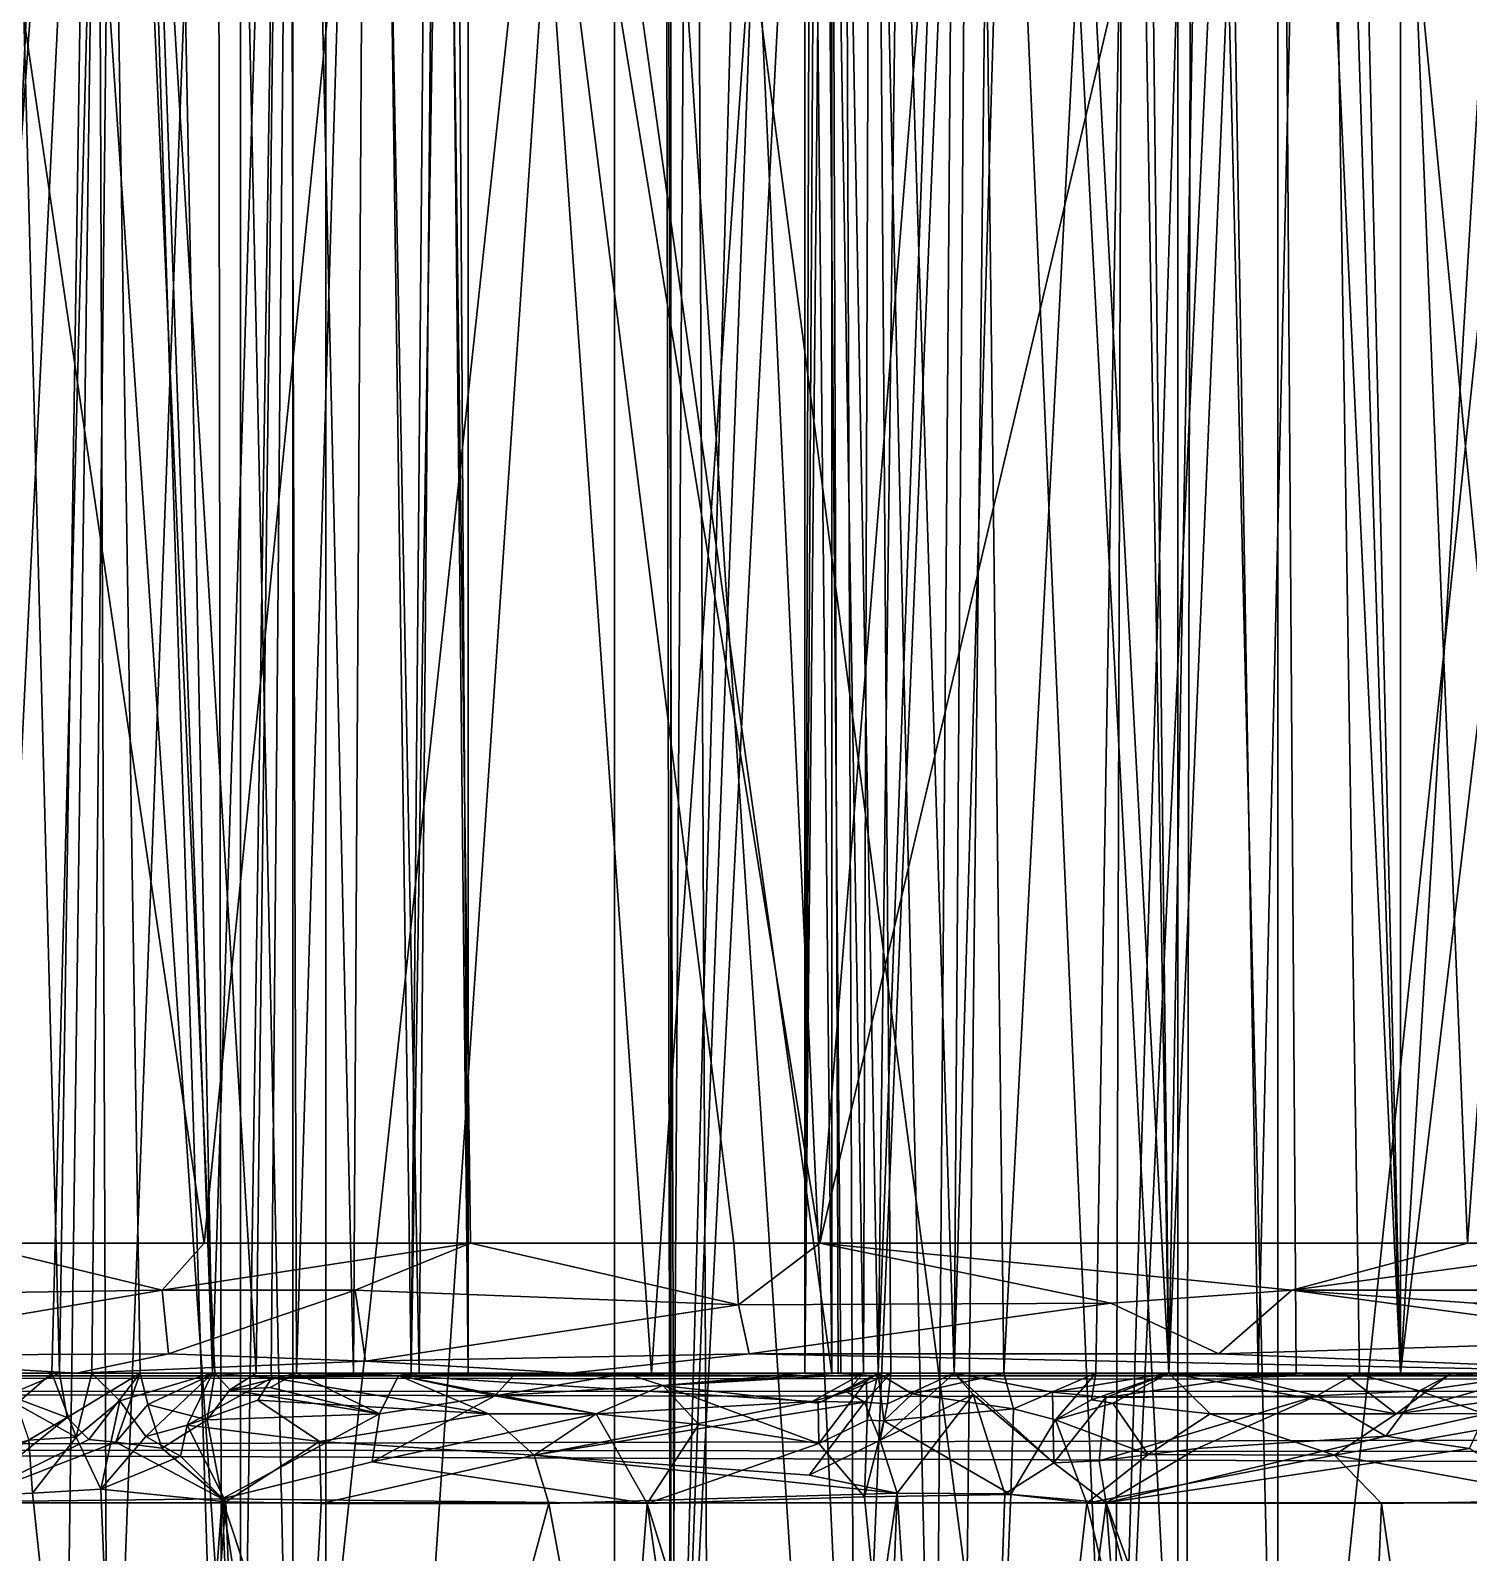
# Model space of a CAD drawing. Extents: x -30 to 83, y -53 to 60.
# Drawn here: x 8.743 to 9.849, y -11.638 to -10.468 of the extents above; entities that cross this region are included whole.
import ezdxf

# ---------------------------------------------------------------- set-up
doc = ezdxf.new("R2010")
doc.units = 0
doc.header["$MEASUREMENT"] = 0

msp = doc.modelspace()

# ---------------------------------------------------------------- linework, layer by layer
for points in [[(63.169998, -40), (-9.17, -40), (63.169998, 60)], [(-9.17, 60), (63.169998, 60), (-9.17, -40)], [(-7.187, 58, 2), (-7.187, -40, 2), (61.187, -40, 2)], [(61.187, 58, 2), (-7.187, 58, 2), (61.187, -40, 2)], [(-30, -1, 38), (30, -1, 38), (-30, -17, 38)], [(30, -17, 38), (-30, -17, 38), (30, -1, 38)], [(30, -2.998, 39.998001), (-30, -2.998, 39.998001), (-30, -15.003, 39.998001)], [(-30, -15.003, 39.998001), (30, -15.003, 39.998001), (30, -2.998, 39.998001)], [(5, -15, 40), (5, -3, 40), (75, -15, 40)], [(75, -3, 40), (75, -15, 40), (5, -3, 40)], [(5, -3, 52), (5, -15, 52), (9.998001, -7.997999, 52)], [(9.998001, -13.003, 52), (9.998001, -7.997999, 52), (5, -15, 52)], [(8.636991, -11.999999, 58.236279), (8.48807, -11.999999, 58.123642), (8.8051, -9.300889, 58.220291)], [(8.5734, -9.300889, 58.209789), (8.8051, -9.300889, 58.220291), (8.48807, -11.999999, 58.123642)], [(8.636991, -11.999999, 58.236279), (8.8051, -9.300889, 58.220291), (8.76827, -11.999999, 58.235359)], [(8.792621, -9.300889, 62.775879), (8.657881, -9.300889, 62.76049), (8.669821, -11.999999, 62.76107)], [(8.802911, -11.999999, 62.778622), (8.792621, -9.300889, 62.775879), (8.669821, -11.999999, 62.76107)], [(8.76827, -11.999999, 58.235359), (8.8051, -9.300889, 58.220291), (8.89045, -11.999999, 58.154091)], [(8.792621, -9.300889, 62.775879), (8.802911, -11.999999, 62.778622), (8.90495, -9.300889, 62.876469)], [(8.90495, -11.999999, 62.876469), (8.90495, -9.300889, 62.876469), (8.802911, -11.999999, 62.778622)], [(8.8051, -9.300889, 58.220291), (8.88667, -9.300889, 58.157848), (8.89045, -11.999999, 58.154091)], [(8.89045, -11.999999, 58.154091), (8.88667, -9.300889, 58.157848), (8.94519, -11.999999, 58.012272)], [(8.94519, -9.300889, 58.012272), (8.94519, -11.999999, 58.012272), (8.88667, -9.300889, 58.157848)], [(8.94519, -11.999999, 62.988171), (8.94519, -9.300889, 62.988171), (8.90495, -11.999999, 62.876469)], [(8.94519, -9.300889, 62.988171), (8.90495, -9.300889, 62.876469), (8.90495, -11.999999, 62.876469)], [(8.94519, -11.999999, 58.012272), (8.94519, -9.300889, 58.012272), (9.23563, -9.300889, 58.05827)], [(8.94519, -11.999999, 58.012272), (9.23563, -9.300889, 58.05827), (9.23563, -11.999999, 58.05827)], [(9.23563, -11.999999, 62.942169), (9.23563, -9.300889, 62.942169), (8.94519, -11.999999, 62.988171)], [(8.94519, -9.300889, 62.988171), (8.94519, -11.999999, 62.988171), (9.23563, -9.300889, 62.942169)], [(9.23563, -9.300889, 58.05827), (9.230161, -9.300889, 58.153339), (9.23563, -11.999999, 58.05827)], [(9.23563, -11.999999, 58.05827), (9.230161, -9.300889, 58.153339), (9.239141, -11.999999, 58.19482)], [(9.31338, -9.300889, 58.309471), (9.239141, -11.999999, 58.19482), (9.230161, -9.300889, 58.153339)], [(9.264661, -11.999999, 62.75034), (9.25232, -9.300889, 62.77084), (9.23563, -11.999999, 62.942169)], [(9.25232, -9.300889, 62.77084), (9.23563, -9.300889, 62.942169), (9.23563, -11.999999, 62.942169)], [(9.31338, -9.300889, 58.309471), (9.33916, -9.300889, 58.328388), (9.239141, -11.999999, 58.19482)], [(9.33916, -9.300889, 58.328388), (9.37679, -9.300889, 58.348362), (9.239141, -11.999999, 58.19482)], [(9.239141, -11.999999, 58.19482), (9.37679, -9.300889, 58.348362), (9.438391, -11.999999, 58.364502)], [(9.366961, -9.300889, 62.656239), (9.25232, -9.300889, 62.77084), (9.37679, -11.999999, 62.652081)], [(9.264661, -11.999999, 62.75034), (9.37679, -11.999999, 62.652081), (9.25232, -9.300889, 62.77084)], [(9.48952, -9.300889, 62.64085), (9.366961, -9.300889, 62.656239), (9.37679, -11.999999, 62.652081)], [(9.45948, -9.300889, 58.367481), (9.438391, -11.999999, 58.364502), (9.37679, -9.300889, 58.348362)], [(9.45948, -11.999999, 62.632961), (9.48952, -9.300889, 62.64085), (9.37679, -11.999999, 62.652081)], [(9.438391, -11.999999, 58.364502), (9.45948, -9.300889, 58.367481), (9.57688, -11.999999, 58.332741)], [(9.45948, -9.300889, 58.367481), (9.584991, -9.300889, 58.338989), (9.57688, -11.999999, 58.332741)], [(9.63169, -11.999999, 62.691792), (9.48952, -9.300889, 62.64085), (9.45948, -11.999999, 62.632961)], [(9.48952, -9.300889, 62.64085), (9.63169, -11.999999, 62.691792), (9.637, -9.300889, 62.697769)], [(9.65911, -9.300889, 58.279819), (9.57688, -11.999999, 58.332741), (9.584991, -9.300889, 58.338989)], [(9.65911, -9.300889, 58.279819), (9.70201, -9.300889, 58.209808), (9.57688, -11.999999, 58.332741)], [(9.57688, -11.999999, 58.332741), (9.70201, -9.300889, 58.209808), (9.70201, -11.999999, 58.209808)], [(9.63169, -11.999999, 62.691792), (9.70201, -11.999999, 62.79063), (9.637, -9.300889, 62.697769)], [(9.637, -9.300889, 62.697769), (9.70201, -11.999999, 62.79063), (9.70201, -9.300889, 62.79063)], [(9.70201, -11.999999, 58.209808), (9.70201, -9.300889, 58.209808), (9.964021, -11.999999, 58.343311)], [(9.70201, -9.300889, 58.209808), (9.964021, -9.300889, 58.343311), (9.964021, -11.999999, 58.343311)], [(9.964021, -9.300889, 62.657131), (9.70201, -9.300889, 62.79063), (9.964021, -11.999999, 62.657131)], [(9.964021, -11.999999, 62.657131), (9.70201, -9.300889, 62.79063), (9.70201, -11.999999, 62.79063)], [(8.647787, -9.5, 58.032272), (8.668413, -11.5, 58.054737), (8.811666, -9.5, 58.122841)], [(8.712841, -11.5, 58.089222), (8.811666, -9.5, 58.122841), (8.668413, -11.5, 58.054737)], [(8.713025, -9.5, 62.610222), (8.765803, -11.5, 62.583836), (8.681113, -11.5, 62.630695)], [(8.811666, -9.5, 58.122841), (8.712841, -11.5, 58.089222), (8.7598, -11.5, 58.110882)], [(8.795955, -9.5, 62.576439), (8.765803, -11.5, 62.583836), (8.713025, -9.5, 62.610222)], [(8.7598, -11.5, 58.110882), (8.790594, -11.5, 58.119503), (8.811666, -9.5, 58.122841)], [(8.765803, -11.5, 62.583836), (8.795955, -9.5, 62.576439), (8.827647, -11.5, 62.572819)], [(8.88341, -11.5, 58.120308), (8.811666, -9.5, 58.122841), (8.790594, -11.5, 58.119503)], [(8.827647, -11.5, 62.572819), (8.795955, -9.5, 62.576439), (8.885241, -11.5, 62.576401)], [(8.885241, -11.5, 62.576401), (8.795955, -9.5, 62.576439), (8.916989, -11.5, 62.58445)], [(8.941541, -9.5, 62.594814), (8.916989, -11.5, 62.58445), (8.795955, -9.5, 62.576439)], [(8.811666, -9.5, 58.122841), (8.88341, -11.5, 58.120308), (8.843627, -9.5, 58.124153)], [(8.946122, -9.5, 58.098778), (8.843627, -9.5, 58.124153), (8.88341, -11.5, 58.120308)], [(8.88341, -11.5, 58.120308), (8.928318, -11.5, 58.10746), (8.946122, -9.5, 58.098778)], [(8.916989, -11.5, 62.58445), (8.941541, -9.5, 62.594814), (8.947884, -11.5, 62.597324)], [(8.991745, -11.5, 58.07151), (8.946122, -9.5, 58.098778), (8.928318, -11.5, 58.10746)], [(9.007888, -9.5, 62.638763), (8.947884, -11.5, 62.597324), (8.941541, -9.5, 62.594814)], [(9.003532, -9.5, 58.060711), (8.946122, -9.5, 58.098778), (8.991745, -11.5, 58.07151)], [(9.036095, -11.5, 62.674042), (8.947884, -11.5, 62.597324), (9.007888, -9.5, 62.638763)], [(9.042261, -11.5, 58.016907), (9.003532, -9.5, 58.060711), (8.991745, -11.5, 58.07151)], [(9.003532, -9.5, 58.060711), (9.042261, -11.5, 58.016907), (9.058694, -9.5, 57.989471)], [(9.053475, -9.5, 62.697544), (9.036095, -11.5, 62.674042), (9.007888, -9.5, 62.638763)], [(9.053475, -9.5, 62.697544), (9.067455, -9.5, 62.726303), (9.036095, -11.5, 62.674042)], [(9.036095, -11.5, 62.674042), (9.067455, -9.5, 62.726303), (9.07978, -11.5, 62.767124)], [(9.07978, -11.5, 57.929199), (9.058694, -9.5, 57.989471), (9.042261, -11.5, 58.016907)], [(9.07978, -9.5, 57.929199), (9.058694, -9.5, 57.989471), (9.07978, -11.5, 57.929199)], [(9.067455, -9.5, 62.726303), (9.07978, -9.5, 62.767124), (9.07978, -11.5, 62.767124)], [(9.359447, -9.5, 58.020069), (9.07978, -9.5, 57.929199), (9.220805, -11.5, 57.970974)], [(9.07978, -11.5, 57.929199), (9.220805, -11.5, 57.970974), (9.07978, -9.5, 57.929199)], [(9.07978, -11.5, 62.767124), (9.07978, -9.5, 62.767124), (9.359455, -11.5, 62.676247)], [(9.07978, -9.5, 62.767124), (9.359455, -9.5, 62.676247), (9.359455, -11.5, 62.676247)], [(9.359447, -11.5, 58.020069), (9.359447, -9.5, 58.020069), (9.220805, -11.5, 57.970974)], [(9.344599, -9.5, 62.519756), (9.357871, -9.5, 62.47929), (9.338552, -11.5, 62.577915)], [(9.364256, -11.5, 62.466255), (9.338552, -11.5, 62.577915), (9.357871, -9.5, 62.47929)], [(9.344599, -9.5, 62.519756), (9.338552, -11.5, 62.577915), (9.338581, -9.5, 62.593895)], [(9.338552, -11.5, 62.577915), (9.359455, -11.5, 62.676247), (9.338581, -9.5, 62.593895)], [(9.350354, -9.5, 58.197086), (9.338581, -9.5, 58.102425), (9.33868, -11.5, 58.12907)], [(9.33868, -11.5, 58.12907), (9.338581, -9.5, 58.102425), (9.359447, -11.5, 58.020069)], [(9.338581, -9.5, 58.102425), (9.359447, -9.5, 58.020069), (9.359447, -11.5, 58.020069)], [(9.338581, -9.5, 62.593895), (9.359455, -11.5, 62.676247), (9.359455, -9.5, 62.676247)], [(9.33868, -11.5, 58.12907), (9.366356, -11.5, 58.234966), (9.350354, -9.5, 58.197086)], [(9.390363, -9.5, 58.271938), (9.350354, -9.5, 58.197086), (9.38378, -11.5, 58.263546)], [(9.38378, -11.5, 58.263546), (9.350354, -9.5, 58.197086), (9.366356, -11.5, 58.234966)], [(9.364256, -11.5, 62.466255), (9.357871, -9.5, 62.47929), (9.394888, -11.5, 62.419502)], [(9.419453, -9.5, 62.393269), (9.394888, -11.5, 62.419502), (9.357871, -9.5, 62.47929)], [(9.404731, -11.5, 58.288712), (9.390363, -9.5, 58.271938), (9.38378, -11.5, 58.263546)], [(9.467522, -9.5, 58.336342), (9.390363, -9.5, 58.271938), (9.453485, -11.5, 58.328671)], [(9.404731, -11.5, 58.288712), (9.453485, -11.5, 58.328671), (9.390363, -9.5, 58.271938)], [(9.394888, -11.5, 62.419502), (9.467522, -9.5, 62.359978), (9.491444, -11.5, 62.34832)], [(9.467522, -9.5, 62.359978), (9.394888, -11.5, 62.419502), (9.419453, -9.5, 62.393269)], [(9.467522, -9.5, 58.336342), (9.453485, -11.5, 58.328671), (9.511532, -9.5, 58.355137)], [(9.511532, -9.5, 58.355137), (9.453485, -11.5, 58.328671), (9.618475, -11.5, 58.363426)], [(9.595763, -9.5, 62.330734), (9.491444, -11.5, 62.34832), (9.467522, -9.5, 62.359978)], [(9.562253, -11.5, 62.331108), (9.491444, -11.5, 62.34832), (9.595763, -9.5, 62.330734)], [(9.511532, -9.5, 58.355137), (9.618475, -11.5, 58.363426), (9.585107, -9.5, 58.366119)], [(9.562253, -11.5, 62.331108), (9.595763, -9.5, 62.330734), (9.618475, -11.5, 62.332897)], [(9.585107, -9.5, 58.366119), (9.618475, -11.5, 58.363426), (9.653321, -9.5, 58.355293)], [(9.595763, -9.5, 62.330734), (9.70226, -9.5, 62.361626), (9.618475, -11.5, 62.332897)], [(9.653321, -9.5, 58.355293), (9.618475, -11.5, 58.363426), (9.687099, -11.5, 58.340084)], [(9.618475, -11.5, 62.332897), (9.70226, -9.5, 62.361626), (9.71619, -11.5, 62.369488)], [(9.653321, -9.5, 58.355293), (9.687099, -11.5, 58.340084), (9.733592, -9.5, 58.314522)], [(9.687099, -11.5, 58.340084), (9.764874, -11.5, 58.285603), (9.733592, -9.5, 58.314522)], [(9.749863, -9.5, 62.39558), (9.796383, -11.5, 62.453629), (9.70226, -9.5, 62.361626)], [(9.71619, -11.5, 62.369488), (9.70226, -9.5, 62.361626), (9.796383, -11.5, 62.453629)], [(9.796383, -11.5, 58.242695), (9.733592, -9.5, 58.314522), (9.764874, -11.5, 58.285603)], [(9.733592, -9.5, 58.314522), (9.796383, -11.5, 58.242695), (9.796383, -9.5, 58.242695)], [(9.749863, -9.5, 62.39558), (9.796383, -9.5, 62.453629), (9.796383, -11.5, 62.453629)], [(9.796383, -11.5, 58.242695), (10.034282, -11.5, 58.415539), (9.917595, -9.5, 58.326004)], [(9.917595, -9.5, 58.326004), (9.796383, -9.5, 58.242695), (9.796383, -11.5, 58.242695)], [(9.796383, -9.5, 62.453629), (10.034282, -9.5, 62.280781), (9.796383, -11.5, 62.453629)], [(10.034282, -11.5, 62.280781), (9.796383, -11.5, 62.453629), (10.034282, -9.5, 62.280781)], [(8.746549, -9.6, 63.785259), (8.596465, -9.6, 63.794979), (8.671503, -12.9, 63.790115)], [(8.69527, -11.4, 56.907005), (8.611717, -9.6, 56.902027), (8.876897, -11.4, 56.925034)], [(8.611717, -9.6, 56.902027), (9.057895, -9.6, 56.952423), (8.876897, -11.4, 56.925034)], [(8.97039, -12.9, 63.75761), (8.746549, -9.6, 63.785259), (8.671503, -12.9, 63.790115)], [(8.97039, -9.6, 63.75761), (8.746549, -9.6, 63.785259), (8.97039, -12.9, 63.75761)], [(9.081668, -11.4, 56.957355), (8.876897, -11.4, 56.925034), (9.057895, -9.6, 56.952423)], [(8.97039, -9.6, 63.75761), (8.97039, -12.9, 63.75761), (9.192252, -9.6, 63.717022)], [(9.192252, -12.9, 63.717022), (9.192252, -9.6, 63.717022), (8.97039, -12.9, 63.75761)], [(9.081668, -11.4, 56.957355), (9.057895, -9.6, 56.952423), (9.28407, -11.4, 57.0009)], [(9.28407, -11.4, 57.0009), (9.057895, -9.6, 56.952423), (9.350085, -11.4, 57.01807)], [(9.057895, -9.6, 56.952423), (9.493755, -9.6, 57.060341), (9.350085, -11.4, 57.01807)], [(9.625249, -9.6, 63.591236), (9.192252, -9.6, 63.717022), (9.625249, -12.9, 63.591236)], [(9.625249, -12.9, 63.591236), (9.192252, -9.6, 63.717022), (9.410579, -12.9, 63.660427)], [(9.410579, -12.9, 63.660427), (9.192252, -9.6, 63.717022), (9.192252, -12.9, 63.717022)], [(9.84791, -11.4, 57.194767), (9.350085, -11.4, 57.01807), (9.774943, -9.6, 57.16338)], [(9.493755, -9.6, 57.060341), (9.774943, -9.6, 57.16338), (9.350085, -11.4, 57.01807)], [(10.038157, -12.9, 63.410061), (9.970671, -9.6, 63.443253), (9.625249, -12.9, 63.591236)], [(9.625249, -9.6, 63.591236), (9.625249, -12.9, 63.591236), (9.970671, -9.6, 63.443253)], [(9.774943, -9.6, 57.16338), (9.979014, -9.6, 57.257183), (9.84791, -11.4, 57.194767)], [(9.84791, -11.4, 57.194767), (9.979014, -9.6, 57.257183), (9.982967, -11.4, 57.25824)], [(8.844695, -11.43603, 56.913593), (8.546522, -11.44056, 56.889172), (8.69527, -11.4, 56.907005)], [(8.876897, -11.4, 56.925034), (8.844695, -11.43603, 56.913593), (8.69527, -11.4, 56.907005)], [(8.992863, -11.43603, 56.933945), (8.844695, -11.43603, 56.913593), (9.081668, -11.4, 56.957355)], [(9.081668, -11.4, 56.957355), (8.844695, -11.43603, 56.913593), (8.876897, -11.4, 56.925034)], [(9.287698, -11.44746, 56.986385), (8.992863, -11.43603, 56.933945), (9.081668, -11.4, 56.957355)], [(9.081668, -11.4, 56.957355), (9.28407, -11.4, 57.0009), (9.287698, -11.44746, 56.986385)], [(9.28407, -11.4, 57.0009), (9.350085, -11.4, 57.01807), (9.287698, -11.44746, 56.986385)], [(9.287698, -11.44746, 56.986385), (9.350085, -11.4, 57.01807), (9.573864, -11.44618, 57.074944)], [(9.350085, -11.4, 57.01807), (9.84791, -11.4, 57.194767), (9.712923, -11.43603, 57.130352)], [(9.573864, -11.44618, 57.074944), (9.350085, -11.4, 57.01807), (9.712923, -11.43603, 57.130352)], [(9.986241, -11.43603, 57.251656), (9.712923, -11.43603, 57.130352), (9.982967, -11.4, 57.25824)], [(9.982967, -11.4, 57.25824), (9.712923, -11.43603, 57.130352), (9.84791, -11.4, 57.194767)], [(8.546522, -11.44056, 56.889172), (8.844695, -11.43603, 56.913593), (8.547746, -11.48671, 56.846088)], [(8.849412, -11.48499, 56.872787), (8.547746, -11.48671, 56.846088), (8.844695, -11.43603, 56.913593)], [(8.844695, -11.43603, 56.913593), (8.992863, -11.43603, 56.933945), (8.849412, -11.48499, 56.872787)], [(9.000796, -11.49063, 56.884193), (8.849412, -11.48499, 56.872787), (8.992863, -11.43603, 56.933945)], [(8.992863, -11.43603, 56.933945), (9.287698, -11.44746, 56.986385), (9.000796, -11.49063, 56.884193)], [(9.656751, -11.48499, 57.065907), (9.573864, -11.44618, 57.074944), (9.712923, -11.43603, 57.130352)], [(9.998948, -11.47463, 57.226078), (9.656751, -11.48499, 57.065907), (9.712923, -11.43603, 57.130352)], [(9.712923, -11.43603, 57.130352), (9.986241, -11.43603, 57.251656), (9.852499, -11.44618, 57.184437)], [(9.998948, -11.47463, 57.226078), (9.712923, -11.43603, 57.130352), (9.852499, -11.44618, 57.184437)], [(9.295808, -11.48499, 56.953907), (9.000796, -11.49063, 56.884193), (9.287698, -11.44746, 56.986385)], [(9.287698, -11.44746, 56.986385), (9.573864, -11.44618, 57.074944), (9.295808, -11.48499, 56.953907)], [(9.295808, -11.48499, 56.953907), (9.573864, -11.44618, 57.074944), (9.656751, -11.48499, 57.065907)], [(8.547746, -11.48671, 56.846088), (8.849412, -11.48499, 56.872787), (8.778871, -11.5, 56.814407)], [(8.849412, -11.48499, 56.872787), (9.000796, -11.49063, 56.884193), (8.778871, -11.5, 56.814407)], [(9.000796, -11.49063, 56.884193), (9.295808, -11.48499, 56.953907), (9.158538, -11.5, 56.869911)], [(10.027458, -11.5, 57.168674), (9.158538, -11.5, 56.869911), (9.295808, -11.48499, 56.953907)], [(9.295808, -11.48499, 56.953907), (9.656751, -11.48499, 57.065907), (10.027458, -11.5, 57.168674)], [(9.998948, -11.47463, 57.226078), (10.027458, -11.5, 57.168674), (9.656751, -11.48499, 57.065907)], [(8.547746, -11.48671, 56.846088), (8.778871, -11.5, 56.814407), (8.318897, -11.5, 56.80468)], [(9.158538, -11.5, 56.869911), (8.778871, -11.5, 56.814407), (9.000796, -11.49063, 56.884193)], [(7.212134, -11.51441, 56.971416), (7.229168, -11.50251, 56.991844), (18.414324, -11.5113, 47.62907)], [(18.450401, -11.5, 47.6586), (7.229168, -11.50251, 56.991844), (14.61871, -11.5, 50.855831)], [(14.61871, -11.5, 50.855831), (7.229168, -11.50251, 56.991844), (8.386815, -11.5, 56.055012)], [(18.450401, -11.5, 47.6586), (18.414324, -11.5113, 47.62907), (7.229168, -11.50251, 56.991844)], [(8.318897, -11.5, 56.80468), (8.778871, -11.5, 56.814407), (8.386815, -11.5, 56.055012)], [(8.386815, -11.5, 56.055012), (11.845366, -11.50007, 56.19453), (12.324509, -11.5, 55.632656)], [(8.386815, -11.5, 56.055012), (9.158538, -11.5, 56.869911), (11.492541, -11.50046, 56.519794)], [(11.630258, -11.5, 56.320305), (8.386815, -11.5, 56.055012), (11.492541, -11.50046, 56.519794)], [(8.778871, -11.5, 56.814407), (9.158538, -11.5, 56.869911), (8.386815, -11.5, 56.055012)], [(11.630258, -11.5, 56.320305), (11.845366, -11.50007, 56.19453), (8.386815, -11.5, 56.055012)], [(13.055806, -11.5, 54.89426), (13.738708, -11.5, 54.218456), (8.386815, -11.5, 56.055012)], [(12.324509, -11.5, 55.632656), (12.983504, -11.5, 54.969788), (8.386815, -11.5, 56.055012)], [(14.61871, -11.5, 50.855831), (8.386815, -11.5, 56.055012), (13.738708, -11.5, 54.218456)], [(12.983504, -11.5, 54.969788), (13.055806, -11.5, 54.89426), (8.386815, -11.5, 56.055012)], [(8.681113, -11.5, 62.630695), (8.765803, -11.5, 62.583836), (8.726, -11.51694, 62.567875)], [(8.712841, -11.5, 58.089222), (8.732647, -11.52341, 58.136974), (8.7598, -11.5, 58.110882)], [(8.765803, -11.5, 62.583836), (8.771729, -11.534, 62.542526), (8.726, -11.51694, 62.567875)], [(8.778552, -11.54919, 58.164211), (8.7598, -11.5, 58.110882), (8.732647, -11.52341, 58.136974)], [(8.7598, -11.5, 58.110882), (8.778552, -11.54919, 58.164211), (8.790594, -11.5, 58.119503)], [(8.771729, -11.534, 62.542526), (8.765803, -11.5, 62.583836), (8.827647, -11.5, 62.572819)], [(8.788303, -11.55095, 62.529739), (8.771729, -11.534, 62.542526), (8.827647, -11.5, 62.572819)], [(8.778552, -11.54919, 58.164211), (8.812077, -11.52131, 58.150909), (8.790594, -11.5, 58.119503)], [(8.788303, -11.55095, 62.529739), (8.827647, -11.5, 62.572819), (8.80895, -11.55283, 62.525768)], [(8.88341, -11.5, 58.120308), (8.790594, -11.5, 58.119503), (8.812077, -11.52131, 58.150909)], [(8.80895, -11.55283, 62.525768), (8.827647, -11.5, 62.572819), (8.833728, -11.52409, 62.540516)], [(8.88341, -11.5, 58.120308), (8.812077, -11.52131, 58.150909), (8.832193, -11.54853, 58.17178)], [(8.827647, -11.5, 62.572819), (8.885241, -11.5, 62.576401), (8.833728, -11.52409, 62.540516)], [(8.88341, -11.5, 58.120308), (8.832193, -11.54853, 58.17178), (8.863773, -11.54, 58.171055)], [(8.879173, -11.53578, 62.526878), (8.833728, -11.52409, 62.540516), (8.885241, -11.5, 62.576401)], [(8.88341, -11.5, 58.120308), (8.863773, -11.54, 58.171055), (8.928961, -11.50344, 58.126247)], [(8.918221, -11.52079, 58.159557), (8.928961, -11.50344, 58.126247), (8.863773, -11.54, 58.171055)], [(8.879173, -11.53578, 62.526878), (8.885241, -11.5, 62.576401), (8.896667, -11.5127, 62.550438)], [(8.88341, -11.5, 58.120308), (8.928961, -11.50344, 58.126247), (8.928318, -11.5, 58.10746)], [(8.916989, -11.5, 62.58445), (8.896667, -11.5127, 62.550438), (8.885241, -11.5, 62.576401)], [(8.927646, -11.51087, 62.551109), (8.896667, -11.5127, 62.550438), (8.947884, -11.5, 62.597324)], [(8.916989, -11.5, 62.58445), (8.947884, -11.5, 62.597324), (8.896667, -11.5127, 62.550438)], [(8.918221, -11.52079, 58.159557), (9.095421, -11.53126, 58.215973), (8.928961, -11.50344, 58.126247)], [(8.927646, -11.51087, 62.551109), (8.947884, -11.5, 62.597324), (9.011608, -11.53127, 62.503986)], [(8.928961, -11.50344, 58.126247), (9.026217, -11.50173, 58.136429), (8.928318, -11.5, 58.10746)], [(8.991745, -11.5, 58.07151), (8.928318, -11.5, 58.10746), (9.026217, -11.50173, 58.136429)], [(9.026217, -11.50173, 58.136429), (8.928961, -11.50344, 58.126247), (9.095421, -11.53126, 58.215973)], [(9.026217, -11.50173, 62.559891), (9.011608, -11.53127, 62.503986), (8.947884, -11.5, 62.597324)], [(8.947884, -11.5, 62.597324), (9.036095, -11.5, 62.674042), (9.026217, -11.50173, 62.559891)], [(9.042261, -11.5, 58.016907), (8.991745, -11.5, 58.07151), (9.026217, -11.50173, 58.136429)], [(9.026217, -11.50173, 62.559891), (9.100237, -11.51735, 62.496208), (9.011608, -11.53127, 62.503986)], [(9.33868, -11.5, 58.12907), (9.220805, -11.5, 57.970974), (9.026217, -11.50173, 58.136429)], [(9.026217, -11.50173, 58.136429), (9.344189, -11.52182, 58.297634), (9.38378, -11.5, 58.263546)], [(9.366356, -11.5, 58.234966), (9.33868, -11.5, 58.12907), (9.026217, -11.50173, 58.136429)], [(9.026217, -11.50173, 58.136429), (9.38378, -11.5, 58.263546), (9.366356, -11.5, 58.234966)], [(9.100237, -11.51735, 62.496208), (9.026217, -11.50173, 62.559891), (9.116274, -11.5, 62.549057)], [(9.042261, -11.5, 58.016907), (9.026217, -11.50173, 58.136429), (9.220805, -11.5, 57.970974)], [(9.026217, -11.50173, 62.559891), (9.036095, -11.5, 62.674042), (9.116274, -11.5, 62.549057)], [(9.178237, -11.53126, 58.242886), (9.344189, -11.52182, 58.297634), (9.026217, -11.50173, 58.136429)], [(9.178237, -11.53126, 58.242886), (9.026217, -11.50173, 58.136429), (9.095421, -11.53126, 58.215973)], [(9.036095, -11.5, 62.674042), (9.359455, -11.5, 62.676247), (9.116274, -11.5, 62.549057)], [(9.07978, -11.5, 62.767124), (9.359455, -11.5, 62.676247), (9.036095, -11.5, 62.674042)], [(9.07978, -11.5, 57.929199), (9.042261, -11.5, 58.016907), (9.220805, -11.5, 57.970974)], [(9.116274, -11.5, 62.549057), (9.20102, -11.50005, 62.519169), (9.100237, -11.51735, 62.496208)], [(9.229567, -11.5094, 62.467091), (9.100237, -11.51735, 62.496208), (9.20102, -11.50005, 62.519169)], [(9.229567, -11.5094, 62.467091), (9.178237, -11.53126, 62.453438), (9.100237, -11.51735, 62.496208)], [(9.116274, -11.5, 62.549057), (9.359455, -11.5, 62.676247), (9.20102, -11.50005, 62.519169)], [(10.027458, -11.5, 57.168674), (11.492541, -11.50046, 56.519794), (9.158538, -11.5, 56.869911)], [(9.257151, -11.53929, 62.416187), (9.178237, -11.53126, 62.453438), (9.229567, -11.5094, 62.467091)], [(9.338552, -11.5, 62.577915), (9.20102, -11.50005, 62.519169), (9.359455, -11.5, 62.676247)], [(9.229567, -11.5094, 62.467091), (9.20102, -11.50005, 62.519169), (9.338552, -11.5, 62.577915)], [(9.359447, -11.5, 58.020069), (9.220805, -11.5, 57.970974), (9.33868, -11.5, 58.12907)], [(9.394888, -11.5, 62.419502), (9.229567, -11.5094, 62.467091), (9.364256, -11.5, 62.466255)], [(9.394888, -11.5, 62.419502), (9.348919, -11.52301, 62.394833), (9.229567, -11.5094, 62.467091)], [(9.338552, -11.5, 62.577915), (9.364256, -11.5, 62.466255), (9.229567, -11.5094, 62.467091)], [(9.348919, -11.52301, 62.394833), (9.349463, -11.55395, 62.367588), (9.229567, -11.5094, 62.467091)], [(9.229567, -11.5094, 62.467091), (9.349463, -11.55395, 62.367588), (9.257151, -11.53929, 62.416187)], [(9.344189, -11.52182, 58.297634), (9.370882, -11.51418, 58.299892), (9.38378, -11.5, 58.263546)], [(9.394888, -11.5, 62.419502), (9.385859, -11.50569, 62.404972), (9.348919, -11.52301, 62.394833)], [(9.348919, -11.52301, 62.394833), (9.385859, -11.50569, 62.404972), (9.349463, -11.55395, 62.367588)], [(9.349463, -11.55395, 62.367588), (9.385859, -11.50569, 62.404972), (9.386395, -11.53612, 62.360226)], [(9.370882, -11.51418, 58.299892), (9.384373, -11.52227, 58.320271), (9.404731, -11.5, 58.288712)], [(9.38378, -11.5, 58.263546), (9.370882, -11.51418, 58.299892), (9.404731, -11.5, 58.288712)], [(9.40203, -11.52341, 58.333035), (9.404731, -11.5, 58.288712), (9.384373, -11.52227, 58.320271)], [(9.394888, -11.5, 62.419502), (9.386395, -11.53612, 62.360226), (9.385859, -11.50569, 62.404972)], [(9.386395, -11.53612, 62.360226), (9.394888, -11.5, 62.419502), (9.399194, -11.53662, 62.35228)], [(9.42115, -11.5158, 62.36179), (9.394888, -11.5, 62.419502), (9.491444, -11.5, 62.34832)], [(9.399194, -11.53662, 62.35228), (9.394888, -11.5, 62.419502), (9.42115, -11.5158, 62.36179)], [(9.40203, -11.52341, 58.333035), (9.396543, -11.5515, 58.352268), (9.453485, -11.5, 58.328671)], [(9.396543, -11.5515, 58.352268), (9.468024, -11.51626, 58.36182), (9.453485, -11.5, 58.328671)], [(9.40203, -11.52341, 58.333035), (9.453485, -11.5, 58.328671), (9.404731, -11.5, 58.288712)], [(9.491444, -11.5, 62.34832), (9.498974, -11.5274, 62.308968), (9.42115, -11.5158, 62.36179)], [(9.528856, -11.51455, 58.385559), (9.618475, -11.5, 58.363426), (9.453485, -11.5, 58.328671)], [(9.528856, -11.51455, 58.385559), (9.453485, -11.5, 58.328671), (9.530009, -11.56872, 58.427029)], [(9.530009, -11.56872, 58.427029), (9.453485, -11.5, 58.328671), (9.468024, -11.51626, 58.36182)], [(9.562253, -11.5, 62.331108), (9.498974, -11.5274, 62.308968), (9.491444, -11.5, 62.34832)], [(9.562253, -11.5, 62.331108), (9.531345, -11.53578, 62.287132), (9.498974, -11.5274, 62.308968)], [(9.569833, -11.51871, 58.406776), (9.618475, -11.5, 58.363426), (9.528856, -11.51455, 58.385559)], [(9.531345, -11.53578, 62.287132), (9.562253, -11.5, 62.331108), (9.558887, -11.52036, 62.291821)], [(9.558887, -11.52036, 62.291821), (9.562253, -11.5, 62.331108), (9.618475, -11.5, 62.332897)], [(9.618475, -11.5, 62.332897), (9.57544, -11.52289, 62.279568), (9.558887, -11.52036, 62.291821)], [(9.618475, -11.5, 58.363426), (9.569833, -11.51871, 58.406776), (9.67503, -11.5034, 58.433174)], [(9.732114, -11.51735, 58.506664), (9.67503, -11.5034, 58.433174), (9.569833, -11.51871, 58.406776)], [(9.57544, -11.52289, 62.279568), (9.618475, -11.5, 62.332897), (9.650238, -11.53127, 62.224442)], [(9.793081, -11.53126, 62.124874), (9.618475, -11.5, 62.332897), (9.755017, -11.50176, 62.222504)], [(9.793081, -11.53126, 62.124874), (9.650238, -11.53127, 62.224442), (9.618475, -11.5, 62.332897)], [(9.618475, -11.5, 62.332897), (9.71619, -11.5, 62.369488), (9.755017, -11.50176, 62.222504)], [(9.618475, -11.5, 58.363426), (9.67503, -11.5034, 58.433174), (9.687099, -11.5, 58.340084)], [(9.762414, -11.50005, 58.4632), (9.687099, -11.5, 58.340084), (9.67503, -11.5034, 58.433174)], [(9.762414, -11.50005, 58.4632), (9.67503, -11.5034, 58.433174), (9.732114, -11.51735, 58.506664)], [(9.687099, -11.5, 58.340084), (9.762414, -11.50005, 58.4632), (9.764874, -11.5, 58.285603)], [(9.796383, -11.5, 62.453629), (9.755017, -11.50176, 62.222504), (9.71619, -11.5, 62.369488)], [(9.762414, -11.50005, 58.4632), (9.732114, -11.51735, 58.506664), (9.810907, -11.51356, 58.547894)], [(9.796383, -11.5, 62.453629), (9.835069, -11.50005, 62.18034), (9.755017, -11.50176, 62.222504)], [(9.793081, -11.53126, 62.124874), (9.755017, -11.50176, 62.222504), (9.835069, -11.50005, 62.18034)], [(9.836419, -11.5, 58.514194), (9.762414, -11.50005, 58.4632), (9.810907, -11.51356, 58.547894)], [(9.762414, -11.50005, 58.4632), (9.836419, -11.5, 58.514194), (9.764874, -11.5, 58.285603)], [(9.983562, -11.5, 58.505234), (9.764874, -11.5, 58.285603), (9.836419, -11.5, 58.514194)], [(9.796383, -11.5, 58.242695), (9.764874, -11.5, 58.285603), (10.034282, -11.5, 58.415539)], [(9.983562, -11.5, 58.505234), (10.034282, -11.5, 58.415539), (9.764874, -11.5, 58.285603)], [(9.835069, -11.50005, 62.18034), (9.890626, -11.5034, 62.10651), (9.793081, -11.53126, 62.124874)], [(9.793081, -11.53126, 62.124874), (9.890626, -11.5034, 62.10651), (9.962766, -11.50871, 62.020908)], [(9.962766, -11.50871, 62.020908), (9.930203, -11.5307, 62.01281), (9.793081, -11.53126, 62.124874)], [(10.034282, -11.5, 62.280781), (10.011937, -11.5, 62.250957), (9.796383, -11.5, 62.453629)], [(9.835069, -11.50005, 62.18034), (9.796383, -11.5, 62.453629), (9.979714, -11.5, 62.175613)], [(10.011937, -11.5, 62.250957), (9.979714, -11.5, 62.175613), (9.796383, -11.5, 62.453629)], [(9.810907, -11.51356, 58.547894), (9.905602, -11.50005, 58.571556), (9.836419, -11.5, 58.514194)], [(9.905602, -11.50005, 58.571556), (9.810907, -11.51356, 58.547894), (9.861437, -11.53135, 58.625408)], [(9.835069, -11.50005, 62.18034), (9.979714, -11.5, 62.175613), (9.890626, -11.5034, 62.10651)], [(9.836419, -11.5, 58.514194), (9.905602, -11.50005, 58.571556), (9.983562, -11.5, 58.505234)], [(7.212134, -11.51441, 56.971416), (18.397905, -11.53126, 47.609383), (7.185363, -11.55774, 56.939327)], [(18.414324, -11.5113, 47.62907), (18.397905, -11.53126, 47.609383), (7.212134, -11.51441, 56.971416)], [(8.726, -11.51694, 62.567875), (8.771729, -11.534, 62.542526), (8.727323, -11.55987, 62.537319)], [(8.965646, -11.55253, 58.197453), (8.918221, -11.52079, 58.159557), (8.863773, -11.54, 58.171055)], [(8.879173, -11.53578, 62.526878), (8.896667, -11.5127, 62.550438), (9.011608, -11.53127, 62.503986)], [(8.927646, -11.51087, 62.551109), (9.011608, -11.53127, 62.503986), (8.896667, -11.5127, 62.550438)], [(9.095421, -11.53126, 58.215973), (8.918221, -11.52079, 58.159557), (8.965646, -11.55253, 58.197453)], [(9.005965, -11.5681, 62.482391), (9.100237, -11.51735, 62.496208), (9.178237, -11.53126, 62.453438)], [(9.005965, -11.5681, 62.482391), (9.011608, -11.53127, 62.503986), (9.100237, -11.51735, 62.496208)], [(9.384373, -11.52227, 58.320271), (9.370882, -11.51418, 58.299892), (9.344189, -11.52182, 58.297634)], [(9.468024, -11.51626, 58.36182), (9.396543, -11.5515, 58.352268), (9.409454, -11.5922, 58.369904)], [(9.399194, -11.53662, 62.35228), (9.42115, -11.5158, 62.36179), (9.498974, -11.5274, 62.308968)], [(9.409454, -11.5922, 58.369904), (9.492405, -11.59263, 58.411686), (9.468024, -11.51626, 58.36182)], [(9.530009, -11.56872, 58.427029), (9.468024, -11.51626, 58.36182), (9.492405, -11.59263, 58.411686)], [(9.569833, -11.51871, 58.406776), (9.528856, -11.51455, 58.385559), (9.530009, -11.56872, 58.427029)], [(9.564883, -11.56718, 58.445316), (9.569833, -11.51871, 58.406776), (9.530009, -11.56872, 58.427029)], [(9.558887, -11.52036, 62.291821), (9.57544, -11.52289, 62.279568), (9.531345, -11.53578, 62.287132)], [(9.640084, -11.55776, 58.487736), (9.732114, -11.51735, 58.506664), (9.564883, -11.56718, 58.445316)], [(9.569833, -11.51871, 58.406776), (9.564883, -11.56718, 58.445316), (9.732114, -11.51735, 58.506664)], [(9.785133, -11.54843, 58.581955), (9.732114, -11.51735, 58.506664), (9.640084, -11.55776, 58.487736)], [(9.732114, -11.51735, 58.506664), (9.785133, -11.54843, 58.581955), (9.810907, -11.51356, 58.547894)], [(9.785133, -11.54843, 58.581955), (9.861437, -11.53135, 58.625408), (9.810907, -11.51356, 58.547894)], [(18.383608, -11.56805, 47.592243), (7.185363, -11.55774, 56.939327), (18.397905, -11.53126, 47.609383)], [(8.732647, -11.52341, 58.136974), (8.742264, -11.55141, 58.158596), (8.778552, -11.54919, 58.164211)], [(8.797496, -11.5891, 58.176029), (8.812077, -11.52131, 58.150909), (8.778552, -11.54919, 58.164211)], [(8.797496, -11.5891, 58.176029), (8.832193, -11.54853, 58.17178), (8.812077, -11.52131, 58.150909)], [(8.80895, -11.55283, 62.525768), (8.833728, -11.52409, 62.540516), (8.844469, -11.55752, 62.519493)], [(8.833728, -11.52409, 62.540516), (8.879173, -11.53578, 62.526878), (8.844469, -11.55752, 62.519493)], [(9.011608, -11.53127, 62.503986), (8.89072, -11.59653, 62.502533), (8.879173, -11.53578, 62.526878)], [(8.89072, -11.59653, 62.502533), (9.011608, -11.53127, 62.503986), (9.005965, -11.5681, 62.482391)], [(9.095421, -11.53126, 58.215973), (8.965646, -11.55253, 58.197453), (9.130437, -11.56292, 58.248981)], [(9.178237, -11.53126, 62.453438), (9.217298, -11.6, 62.4091), (9.005965, -11.5681, 62.482391)], [(9.095421, -11.53126, 58.215973), (9.130437, -11.56292, 58.248981), (9.178237, -11.53126, 58.242886)], [(9.130437, -11.56292, 58.248981), (9.344189, -11.52182, 58.297634), (9.178237, -11.53126, 58.242886)], [(9.344189, -11.52182, 58.297634), (9.130437, -11.56292, 58.248981), (9.384373, -11.52227, 58.320271)], [(9.341968, -11.57818, 58.335239), (9.384373, -11.52227, 58.320271), (9.130437, -11.56292, 58.248981)], [(9.257151, -11.53929, 62.416187), (9.217298, -11.6, 62.4091), (9.178237, -11.53126, 62.453438)], [(9.396543, -11.5515, 58.352268), (9.384373, -11.52227, 58.320271), (9.341968, -11.57818, 58.335239)], [(9.40203, -11.52341, 58.333035), (9.384373, -11.52227, 58.320271), (9.396543, -11.5515, 58.352268)], [(9.498974, -11.5274, 62.308968), (9.496874, -11.59317, 62.282261), (9.399194, -11.53662, 62.35228)], [(9.496874, -11.59317, 62.282261), (9.498974, -11.5274, 62.308968), (9.531345, -11.53578, 62.287132)], [(9.602473, -11.56235, 62.229919), (9.531345, -11.53578, 62.287132), (9.57544, -11.52289, 62.279568)], [(9.602473, -11.56235, 62.229919), (9.57544, -11.52289, 62.279568), (9.650238, -11.53127, 62.224442)], [(9.650238, -11.53127, 62.224442), (9.74574, -11.56292, 62.133831), (9.602473, -11.56235, 62.229919)], [(9.793081, -11.53126, 62.124874), (9.74574, -11.56292, 62.133831), (9.650238, -11.53127, 62.224442)], [(9.930203, -11.5307, 62.01281), (9.74574, -11.56292, 62.133831), (9.793081, -11.53126, 62.124874)], [(9.930203, -11.5307, 62.01281), (9.936313, -11.59777, 61.968685), (9.74574, -11.56292, 62.133831)], [(9.861437, -11.53135, 58.625408), (9.785133, -11.54843, 58.581955), (9.849536, -11.55776, 58.639912)], [(8.771729, -11.534, 62.542526), (8.690772, -11.59867, 62.534767), (8.727323, -11.55987, 62.537319)], [(8.771729, -11.534, 62.542526), (8.788303, -11.55095, 62.529739), (8.690772, -11.59867, 62.534767)], [(8.863773, -11.54, 58.171055), (8.832193, -11.54853, 58.17178), (8.858858, -11.56378, 58.181671)], [(8.879173, -11.53578, 62.526878), (8.89072, -11.59653, 62.502533), (8.844469, -11.55752, 62.519493)], [(8.858858, -11.56378, 58.181671), (8.893605, -11.59867, 58.193676), (8.863773, -11.54, 58.171055)], [(8.863773, -11.54, 58.171055), (8.893605, -11.59867, 58.193676), (8.965646, -11.55253, 58.197453)], [(9.349463, -11.55395, 62.367588), (9.217298, -11.6, 62.4091), (9.257151, -11.53929, 62.416187)], [(9.349463, -11.55395, 62.367588), (9.386395, -11.53612, 62.360226), (9.384458, -11.59492, 62.339096)], [(9.386395, -11.53612, 62.360226), (9.399194, -11.53662, 62.35228), (9.384458, -11.59492, 62.339096)], [(9.384458, -11.59492, 62.339096), (9.399194, -11.53662, 62.35228), (9.496874, -11.59317, 62.282261)], [(9.555387, -11.5998, 62.249359), (9.496874, -11.59317, 62.282261), (9.531345, -11.53578, 62.287132)], [(9.602473, -11.56235, 62.229919), (9.555387, -11.5998, 62.249359), (9.531345, -11.53578, 62.287132)], [(8.745049, -11.59224, 58.16827), (8.742264, -11.55141, 58.158596), (8.560842, -11.6, 58.151096)], [(8.80895, -11.55283, 62.525768), (8.690772, -11.59867, 62.534767), (8.788303, -11.55095, 62.529739)], [(8.690772, -11.59867, 62.534767), (8.80895, -11.55283, 62.525768), (8.89072, -11.59653, 62.502533)], [(8.742264, -11.55141, 58.158596), (8.745049, -11.59224, 58.16827), (8.778552, -11.54919, 58.164211)], [(8.797496, -11.5891, 58.176029), (8.778552, -11.54919, 58.164211), (8.745049, -11.59224, 58.16827)], [(8.832193, -11.54853, 58.17178), (8.797496, -11.5891, 58.176029), (8.858858, -11.56378, 58.181671)], [(8.844469, -11.55752, 62.519493), (8.89072, -11.59653, 62.502533), (8.80895, -11.55283, 62.525768)], [(8.966947, -11.6, 58.210632), (8.965646, -11.55253, 58.197453), (8.893605, -11.59867, 58.193676)], [(9.130437, -11.56292, 58.248981), (8.965646, -11.55253, 58.197453), (8.966947, -11.6, 58.210632)], [(9.217298, -11.6, 62.4091), (9.349463, -11.55395, 62.367588), (9.384458, -11.59492, 62.339096)], [(9.396543, -11.5515, 58.352268), (9.341968, -11.57818, 58.335239), (9.409454, -11.5922, 58.369904)], [(9.785133, -11.54843, 58.581955), (9.640084, -11.55776, 58.487736), (9.570145, -11.59956, 58.45612)], [(9.785133, -11.54843, 58.581955), (9.570145, -11.59956, 58.45612), (9.849536, -11.55776, 58.639912)], [(7.153762, -11.59938, 56.953491), (7.185363, -11.55774, 56.939327), (18.379839, -11.6, 47.587738)], [(18.383608, -11.56805, 47.592243), (18.379839, -11.6, 47.587738), (7.185363, -11.55774, 56.939327)], [(8.797496, -11.5891, 58.176029), (8.893605, -11.59867, 58.193676), (8.858858, -11.56378, 58.181671)], [(9.141765, -11.6, 58.260818), (9.130437, -11.56292, 58.248981), (8.966947, -11.6, 58.210632)], [(9.409454, -11.5922, 58.369904), (9.130437, -11.56292, 58.248981), (9.141765, -11.6, 58.260818)], [(9.130437, -11.56292, 58.248981), (9.409454, -11.5922, 58.369904), (9.341968, -11.57818, 58.335239)], [(9.564883, -11.56718, 58.445316), (9.530009, -11.56872, 58.427029), (9.570145, -11.59956, 58.45612)], [(9.602473, -11.56235, 62.229919), (9.74574, -11.56292, 62.133831), (9.555387, -11.5998, 62.249359)], [(9.78188, -11.6, 62.097961), (9.555387, -11.5998, 62.249359), (9.74574, -11.56292, 62.133831)], [(9.564883, -11.56718, 58.445316), (9.570145, -11.59956, 58.45612), (9.640084, -11.55776, 58.487736)], [(9.570145, -11.59956, 58.45612), (9.914223, -11.59982, 58.707623), (9.849536, -11.55776, 58.639912)], [(9.936313, -11.59777, 61.968685), (9.78188, -11.6, 62.097961), (9.74574, -11.56292, 62.133831)], [(9.217298, -11.6, 62.4091), (8.89072, -11.59653, 62.502533), (9.005965, -11.5681, 62.482391)], [(9.492405, -11.59263, 58.411686), (9.570145, -11.59956, 58.45612), (9.530009, -11.56872, 58.427029)], [(8.797496, -11.5891, 58.176029), (8.745049, -11.59224, 58.16827), (8.830433, -12.4, 58.181587)], [(8.893605, -11.59867, 58.193676), (8.797496, -11.5891, 58.176029), (8.830433, -12.4, 58.181587)], [(18.379839, -12.9, 47.587738), (6.012379, -12.9, 57.905735), (7.153762, -11.59938, 56.953491)], [(18.379839, -11.6, 47.587738), (18.379839, -12.9, 47.587738), (7.153762, -11.59938, 56.953491)], [(8.745049, -11.59224, 58.16827), (8.560842, -11.6, 58.151096), (8.830433, -12.4, 58.181587)], [(8.830433, -12.4, 58.181587), (8.560842, -11.6, 58.151096), (8.687866, -12.4, 58.161758)], [(8.663917, -12.4, 62.53614), (8.690772, -11.59867, 62.534767), (8.830433, -12.4, 62.514736)], [(8.690772, -11.59867, 62.534767), (8.89072, -11.59653, 62.502533), (8.830433, -12.4, 62.514736)], [(8.830433, -12.4, 62.514736), (8.89072, -11.59653, 62.502533), (8.924577, -12.4, 62.49601)], [(8.830433, -12.4, 58.181587), (8.924577, -12.4, 58.20031), (8.893605, -11.59867, 58.193676)], [(9.217298, -11.6, 62.4091), (9.155412, -12.4, 62.430908), (8.89072, -11.59653, 62.502533)], [(9.155412, -12.4, 62.430908), (9.017817, -12.4, 62.473202), (8.89072, -11.59653, 62.502533)], [(9.017817, -12.4, 62.473202), (8.924577, -12.4, 62.49601), (8.89072, -11.59653, 62.502533)], [(8.966947, -11.6, 58.210632), (8.893605, -11.59867, 58.193676), (8.924577, -12.4, 58.20031)], [(8.966947, -11.6, 58.210632), (8.924577, -12.4, 58.20031), (9.141765, -11.6, 58.260818)], [(9.290314, -12.4, 58.315632), (9.141765, -11.6, 58.260818), (8.924577, -12.4, 58.20031)], [(9.409454, -11.5922, 58.369904), (9.141765, -11.6, 58.260818), (9.290314, -12.4, 58.315632)], [(9.334247, -12.4, 62.361362), (9.155412, -12.4, 62.430908), (9.217298, -11.6, 62.4091)], [(9.384458, -11.59492, 62.339096), (9.464262, -12.4, 62.299583), (9.217298, -11.6, 62.4091)], [(9.464262, -12.4, 62.299583), (9.334247, -12.4, 62.361362), (9.217298, -11.6, 62.4091)], [(9.378172, -12.4, 58.35429), (9.409454, -11.5922, 58.369904), (9.290314, -12.4, 58.315632)], [(9.464262, -12.4, 58.396736), (9.409454, -11.5922, 58.369904), (9.378172, -12.4, 58.35429)], [(9.384458, -11.59492, 62.339096), (9.496874, -11.59317, 62.282261), (9.464262, -12.4, 62.299583)], [(9.492405, -11.59263, 58.411686), (9.409454, -11.5922, 58.369904), (9.464262, -12.4, 58.396736)], [(9.464262, -12.4, 58.396736), (9.570145, -11.59956, 58.45612), (9.492405, -11.59263, 58.411686)], [(9.496874, -11.59317, 62.282261), (9.555387, -11.5998, 62.249359), (9.464262, -12.4, 62.299583)], [(9.630467, -12.4, 58.492699), (9.570145, -11.59956, 58.45612), (9.464262, -12.4, 58.396736)], [(9.748985, -12.4, 62.121918), (9.464262, -12.4, 62.299583), (9.555387, -11.5998, 62.249359)], [(9.78188, -11.6, 62.097961), (9.748985, -12.4, 62.121918), (9.555387, -11.5998, 62.249359)], [(9.787685, -12.4, 58.602779), (9.570145, -11.59956, 58.45612), (9.630467, -12.4, 58.492699)], [(9.862547, -12.4, 58.662865), (9.570145, -11.59956, 58.45612), (9.787685, -12.4, 58.602779)], [(9.914223, -11.59982, 58.707623), (9.570145, -11.59956, 58.45612), (9.862547, -12.4, 58.662865)], [(9.748985, -12.4, 62.121918), (9.78188, -11.6, 62.097961), (9.898631, -12.4, 62.001816)], [(9.78188, -11.6, 62.097961), (9.936313, -11.59777, 61.968685), (9.898631, -12.4, 62.001816)]]:
    msp.add_3dface(points)

doc.saveas('drawing.dxf')
